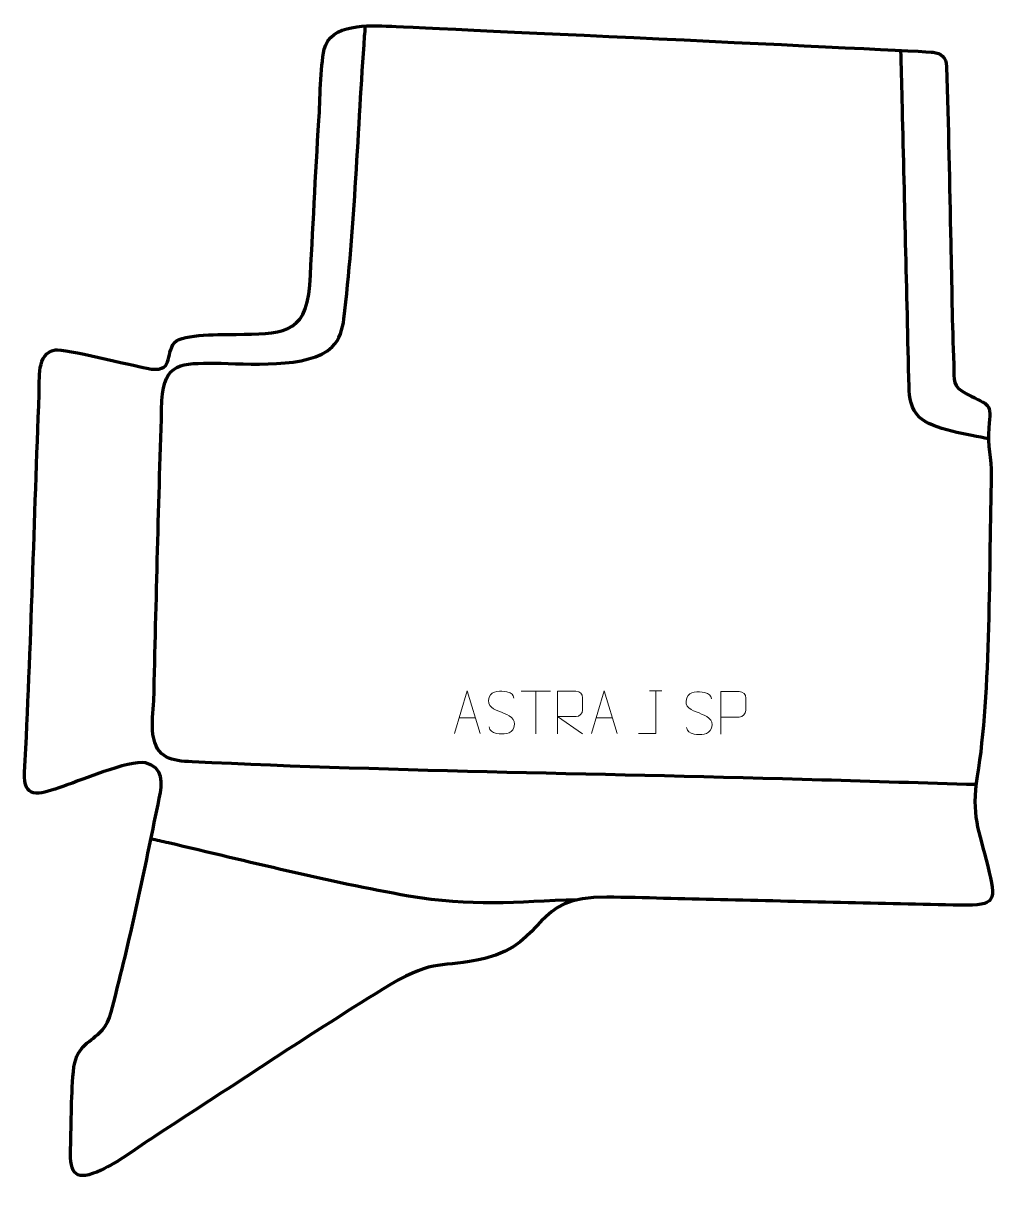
# Model space of a CAD drawing. Header units: millimetres. Extents: x 997 to 1566, y 126 to 803.
import ezdxf

# ---------------------------------------------------------------- set-up
doc = ezdxf.new("R2010")
doc.units = ezdxf.units.MM
doc.header["$MEASUREMENT"] = 0
doc.layers.add('layer 1', color=7, linetype='Continuous')
doc.layers.add('layer 2', color=7, linetype='Continuous')

msp = doc.modelspace()

# ---------------------------------------------------------------- linework, layer by layer
at = {"layer": 'layer 1', "color": 142, "lineweight": 158}
for points, knots in [([(1553.6593, 358.3336), (1523.6298, 359.2326), (1493.6003, 360.1316), (1463.5707, 361.0307), (1463.5707, 361.0307), (1341.6678, 364.6791), (1217.6091, 365.7885), (1096.0533, 371.643), (1096.0533, 371.643), (1084.0189, 372.2227), (1074.9857, 373.5002), (1073.0802, 387.7036), (1073.0802, 387.7036), (1072.2505, 393.8884), (1073.2497, 401.08), (1073.5536, 407.3703), (1073.5536, 407.3703), (1075.0073, 465.8434), (1076.3828, 524.3187), (1078.3235, 582.7783), (1078.3235, 582.7783), (1079.4757, 605.0931), (1089.9623, 604.5053), (1109.4047, 604.515), (1109.4047, 604.515), (1127.2676, 604.2931), (1164.459, 600.8717), (1177.6901, 614.0777), (1177.6901, 614.0777), (1182.1299, 618.5091), (1183.8398, 624.2985), (1184.5775, 630.4396), (1184.5775, 630.4396), (1190.8546, 682.687), (1192.7965, 742.2594), (1196.6786, 795.4514), (1196.6786, 795.4514), (1196.8242, 797.4455), (1196.9695, 799.4396), (1197.1149, 801.4337)], [0, 0, 0, 0, 0.09090909, 0.09090909, 0.09090909, 0.09090909, 0.18181818, 0.18181818, 0.18181818, 0.18181818, 0.27272727, 0.27272727, 0.27272727, 0.27272727, 0.36363636, 0.36363636, 0.36363636, 0.36363636, 0.45454545, 0.45454545, 0.45454545, 0.45454545, 0.54545455, 0.54545455, 0.54545455, 0.54545455, 0.63636364, 0.63636364, 0.63636364, 0.63636364, 0.72727273, 0.72727273, 0.72727273, 0.72727273, 0.81818182, 0.81818182, 0.81818182, 0.81818182, 1, 1, 1, 1]), ([(1560.8524, 560.3368), (1550.3473, 562.6264), (1527.8899, 565.7178), (1520.5018, 573.0608), (1520.5018, 573.0608), (1515.6584, 577.8747), (1514.7102, 584.2807), (1514.5565, 590.7825), (1514.5565, 590.7825), (1513.2355, 646.7338), (1511.9054, 702.6735), (1510.5311, 758.6293), (1510.5311, 758.6293), (1510.2978, 768.1575), (1510.0639, 777.6857), (1509.8284, 787.2139)], [0, 0, 0, 0, 0.2, 0.2, 0.2, 0.2, 0.4, 0.4, 0.4, 0.4, 0.6, 0.6, 0.6, 0.6, 1, 1, 1, 1]), ([(1321.0673, 291.1165), (1284.645, 289.848), (1259.0446, 286.8264), (1222.2115, 293.2715), (1222.2115, 293.2715), (1175.0794, 301.5188), (1128.6463, 313.5205), (1082.0476, 324.289), (1082.0476, 324.289), (1078.6579, 325.0681), (1075.2682, 325.8472), (1071.8785, 326.6264)], [0, 0, 0, 0, 0.25, 0.25, 0.25, 0.25, 0.5, 0.5, 0.5, 0.5, 1, 1, 1, 1])]:
    msp.add_open_spline(points, degree=3, knots=knots, dxfattribs=at)
at = {"layer": 'layer 2', "color": 242, "lineweight": 158}
msp.add_open_spline([(1211.5669, 801.3398), (1199.6133, 801.7703), (1176.4074, 803.1222), (1173.1216, 787.8666), (1173.1216, 787.8666), (1170.7691, 776.9444), (1170.7036, 758.1641), (1169.9752, 746.3577), (1169.9752, 746.3577), (1167.9033, 714.2537), (1166.5189, 682.1137), (1164.6599, 649.9974), (1164.6599, 649.9974), (1162.4336, 620.1784), (1146.8232, 622.0551), (1121.7227, 621.2907), (1121.7227, 621.2907), (1114.2717, 621.1261), (1090.3522, 621.9057), (1085.7166, 616.5713), (1085.7166, 616.5713), (1079.8071, 609.7708), (1086.0541, 598.2365), (1069.41, 601.5119), (1069.41, 601.5119), (1060.4711, 603.3567), (1021.5623, 613.1784), (1015.9466, 612.2255), (1015.9466, 612.2255), (1004.9593, 610.3612), (1006.9852, 595.1362), (1006.6386, 586.5778), (1006.6386, 586.5778), (1003.6574, 512.9556), (1002.0156, 439.107), (998.1313, 365.5564), (998.1313, 365.5564), (997.2915, 349.6536), (1006.3486, 352.5375), (1018.195, 356.3838), (1018.195, 356.3838), (1028.9231, 360.0558), (1059.1279, 372.9759), (1068.7836, 371.0952), (1068.7836, 371.0952), (1079.3897, 368.2834), (1078.6148, 359.3113), (1076.7815, 350.275), (1076.7815, 350.275), (1068.9873, 312.7064), (1061.0813, 273.7484), (1051.565, 236.6736), (1051.565, 236.6736), (1049.9702, 230.4605), (1047.9698, 219.9285), (1043.5491, 215.1043), (1043.5491, 215.1043), (1036.4294, 207.3348), (1029.1441, 206.5646), (1026.9121, 193.5293), (1026.9121, 193.5293), (1025.2688, 178.0739), (1025.4326, 161.2437), (1024.9386, 145.5733), (1024.9386, 145.5733), (1024.4618, 130.4505), (1028.0163, 126.3306), (1042.8712, 133.1693), (1042.8712, 133.1693), (1052.6136, 137.6544), (1064.4141, 146.6625), (1073.7132, 152.6999), (1073.7132, 152.6999), (1119.5539, 182.1742), (1165.3601, 213.1409), (1211.7254, 241.5976), (1211.7254, 241.5976), (1238.7424, 257.0508), (1240.3181, 250.8904), (1266.776, 256.6831), (1266.776, 256.6831), (1304.0163, 266.2965), (1293.706, 293.2409), (1338.0642, 292.6388), (1338.0642, 292.6388), (1360.0552, 292.3403), (1382.3824, 291.523), (1404.4339, 291.0593), (1404.4339, 291.0593), (1451.1317, 290.0681), (1497.9392, 288.7359), (1544.6215, 287.9515), (1544.6215, 287.9515), (1565.8049, 287.5956), (1565.395, 290.3657), (1560.56, 310.6664), (1560.56, 310.6664), (1555.1849, 331.833), (1550.6271, 340.7201), (1554.3811, 363.3124), (1554.3811, 363.3124), (1562.3181, 411.078), (1561.194, 488.7585), (1562.5477, 538.8736), (1562.5477, 538.8736), (1562.8348, 549.5022), (1559.94, 556.0005), (1561.1217, 566.7564), (1561.1217, 566.7564), (1562.7826, 581.875), (1561.7865, 579.3913), (1548.4463, 586.4582), (1548.4463, 586.4582), (1539.4132, 591.2433), (1541.0032, 593.948), (1540.6578, 603.7785), (1540.6578, 603.7785), (1539.6353, 627.3209), (1539.4857, 650.9983), (1538.9318, 674.5656), (1538.9318, 674.5656), (1538.1147, 708.8908), (1537.5754, 743.3027), (1536.5172, 777.611), (1536.5172, 777.611), (1536.3332, 783.5771), (1532.9592, 785.531), (1528.6928, 786.1737), (1528.6928, 786.1737), (1524.4264, 786.8164), (1211.5669, 801.3398), (1211.5669, 801.3398)], degree=3, knots=[0, 0, 0, 0, 0.02941176, 0.02941176, 0.02941176, 0.02941176, 0.05882353, 0.05882353, 0.05882353, 0.05882353, 0.08823529, 0.08823529, 0.08823529, 0.08823529, 0.11764706, 0.11764706, 0.11764706, 0.11764706, 0.14705882, 0.14705882, 0.14705882, 0.14705882, 0.17647059, 0.17647059, 0.17647059, 0.17647059, 0.20588235, 0.20588235, 0.20588235, 0.20588235, 0.23529412, 0.23529412, 0.23529412, 0.23529412, 0.26470588, 0.26470588, 0.26470588, 0.26470588, 0.29411765, 0.29411765, 0.29411765, 0.29411765, 0.32352941, 0.32352941, 0.32352941, 0.32352941, 0.35294118, 0.35294118, 0.35294118, 0.35294118, 0.38235294, 0.38235294, 0.38235294, 0.38235294, 0.41176471, 0.41176471, 0.41176471, 0.41176471, 0.44117647, 0.44117647, 0.44117647, 0.44117647, 0.47058824, 0.47058824, 0.47058824, 0.47058824, 0.5, 0.5, 0.5, 0.5, 0.52941176, 0.52941176, 0.52941176, 0.52941176, 0.55882353, 0.55882353, 0.55882353, 0.55882353, 0.58823529, 0.58823529, 0.58823529, 0.58823529, 0.61764706, 0.61764706, 0.61764706, 0.61764706, 0.64705882, 0.64705882, 0.64705882, 0.64705882, 0.67647059, 0.67647059, 0.67647059, 0.67647059, 0.70588235, 0.70588235, 0.70588235, 0.70588235, 0.73529412, 0.73529412, 0.73529412, 0.73529412, 0.76470588, 0.76470588, 0.76470588, 0.76470588, 0.79411765, 0.79411765, 0.79411765, 0.79411765, 0.82352941, 0.82352941, 0.82352941, 0.82352941, 0.85294118, 0.85294118, 0.85294118, 0.85294118, 0.88235294, 0.88235294, 0.88235294, 0.88235294, 0.91176471, 0.91176471, 0.91176471, 0.91176471, 0.94117647, 0.94117647, 0.94117647, 0.94117647, 1, 1, 1, 1], dxfattribs=at)
at = {"layer": 'layer 2', "color": 250, "lineweight": 9}
for points, knots in [([(1249.1557, 388.1424), (1249.1557, 388.1424), (1256.5267, 413.0959), (1256.5267, 413.0959), (1256.5267, 413.0959), (1256.5267, 413.0959), (1264.0966, 388.1424), (1264.0966, 388.1424)], [0, 0, 0, 0, 0.33333333, 0.33333333, 0.33333333, 0.33333333, 1, 1, 1, 1]), ([(1276.6262, 400.6192), (1272.3779, 402.0896), (1267.4698, 403.8854), (1269.4749, 409.4057), (1269.4749, 409.4057), (1270.9784, 413.5456), (1276.192, 413.1571), (1279.7956, 412.556), (1279.7956, 412.556), (1282.6562, 412.0788), (1283.5209, 410.8656), (1283.8315, 408.7815)], [0, 0, 0, 0, 0.25, 0.25, 0.25, 0.25, 0.5, 0.5, 0.5, 0.5, 1, 1, 1, 1]), ([(1309.2888, 387.9686), (1309.2888, 387.9686), (1309.2888, 412.9221), (1309.2888, 412.9221), (1309.2888, 412.9221), (1312.8836, 412.9221), (1316.4791, 412.9221), (1320.0743, 412.9221), (1320.0743, 412.9221), (1322.3996, 412.8844), (1323.9569, 411.3944), (1323.9528, 409.028), (1323.9528, 409.028), (1323.9524, 406.9925), (1323.9524, 403.9331), (1323.9528, 401.8971), (1323.9528, 401.8971), (1323.9463, 400.0216), (1322.134, 398.0798), (1320.1245, 398.0607), (1320.1245, 398.0607), (1320.1245, 398.0607), (1309.2888, 398.0607), (1309.2888, 398.0607), (1309.2888, 398.0607), (1309.2888, 398.0607), (1323.9435, 387.9686), (1323.9435, 387.9686)], [0, 0, 0, 0, 0.125, 0.125, 0.125, 0.125, 0.25, 0.25, 0.25, 0.25, 0.375, 0.375, 0.375, 0.375, 0.5, 0.5, 0.5, 0.5, 0.625, 0.625, 0.625, 0.625, 0.75, 0.75, 0.75, 0.75, 1, 1, 1, 1]), ([(1329.1557, 388.1424), (1329.1557, 388.1424), (1336.5267, 413.0959), (1336.5267, 413.0959), (1336.5267, 413.0959), (1336.5267, 413.0959), (1344.0966, 388.1424), (1344.0966, 388.1424)], [0, 0, 0, 0, 0.33333333, 0.33333333, 0.33333333, 0.33333333, 1, 1, 1, 1]), ([(1356.6042, 388.1423), (1356.6042, 388.1423), (1366.6262, 388.1423), (1366.6262, 388.1423), (1366.6262, 388.1423), (1366.6262, 388.1423), (1366.6262, 413.0959), (1366.6262, 413.0959)], [0, 0, 0, 0, 0.33333333, 0.33333333, 0.33333333, 0.33333333, 1, 1, 1, 1]), ([(1391.9224, 400.2292), (1387.6741, 401.6996), (1382.766, 403.4954), (1384.7711, 409.0157), (1384.7711, 409.0157), (1386.2746, 413.1556), (1391.4882, 412.7671), (1395.0918, 412.166), (1395.0918, 412.166), (1397.9524, 411.6888), (1398.8171, 410.4756), (1399.1277, 408.3915)], [0, 0, 0, 0, 0.25, 0.25, 0.25, 0.25, 0.5, 0.5, 0.5, 0.5, 1, 1, 1, 1]), ([(1404.5903, 387.7524), (1404.5903, 387.7524), (1404.5903, 412.706), (1404.5903, 412.706), (1404.5903, 412.706), (1408.1853, 412.706), (1411.7806, 412.706), (1415.376, 412.706), (1415.376, 412.706), (1417.7012, 412.6681), (1419.2586, 411.178), (1419.2544, 408.8119), (1419.2544, 408.8119), (1419.254, 406.7762), (1419.254, 403.7169), (1419.2544, 401.6809), (1419.2544, 401.6809), (1419.2479, 399.8055), (1417.4357, 397.8636), (1415.4261, 397.8445), (1415.4261, 397.8445), (1415.4261, 397.8445), (1404.5903, 397.8445), (1404.5903, 397.8445)], [0, 0, 0, 0, 0.14285714, 0.14285714, 0.14285714, 0.14285714, 0.28571429, 0.28571429, 0.28571429, 0.28571429, 0.42857143, 0.42857143, 0.42857143, 0.42857143, 0.57142857, 0.57142857, 0.57142857, 0.57142857, 0.71428571, 0.71428571, 0.71428571, 0.71428571, 1, 1, 1, 1]), ([(1276.6262, 400.6191), (1280.6448, 398.9724), (1285.6743, 397.0841), (1283.8403, 391.7238), (1283.8403, 391.7238), (1282.3805, 387.4574), (1277.4697, 387.7141), (1273.7436, 388.2688), (1273.7436, 388.2688), (1270.9936, 388.6786), (1269.7727, 389.8921), (1269.3947, 392.0043)], [0, 0, 0, 0, 0.25, 0.25, 0.25, 0.25, 0.5, 0.5, 0.5, 0.5, 1, 1, 1, 1]), ([(1391.9224, 400.2291), (1395.941, 398.5824), (1400.9705, 396.6941), (1399.1365, 391.3338), (1399.1365, 391.3338), (1397.6767, 387.0674), (1392.7659, 387.3241), (1389.0398, 387.8788), (1389.0398, 387.8788), (1386.2898, 388.2886), (1385.0689, 389.5021), (1384.6909, 391.6143)], [0, 0, 0, 0, 0.25, 0.25, 0.25, 0.25, 0.5, 0.5, 0.5, 0.5, 1, 1, 1, 1])]:
    msp.add_open_spline(points, degree=3, knots=knots, dxfattribs=at)
for points in [[(1288.1272, 412.8986), (1288.1272, 412.8986), (1305.1144, 412.8986), (1305.1144, 412.8986)], [(1296.621, 387.9686), (1296.621, 387.9686), (1296.621, 412.9221), (1296.621, 412.9221)], [(1363.0421, 413.0959), (1363.0421, 413.0959), (1370.2103, 413.0959), (1370.2103, 413.0959)], [(1251.8783, 397.3918), (1251.8783, 397.3918), (1261.374, 397.3918), (1261.374, 397.3918)], [(1331.8783, 397.3918), (1331.8783, 397.3918), (1341.374, 397.3918), (1341.374, 397.3918)]]:
    msp.add_open_spline(points, degree=3, dxfattribs=at)

doc.saveas('drawing.dxf')
